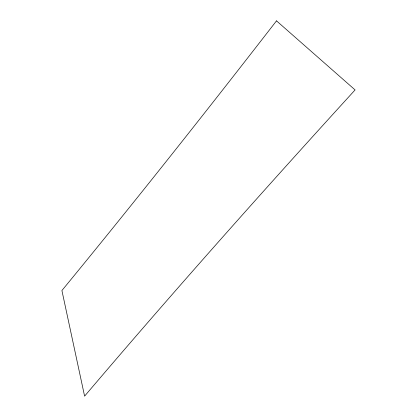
<?xml version="1.0" encoding="UTF-8"?>
<svg xmlns="http://www.w3.org/2000/svg" width="417" height="417" viewBox="0 0 417 417"><rect width="100%" height="100%" fill="white"/><g stroke="black" fill="none" stroke-linecap="round" stroke-linejoin="round"><path stroke-width="0.63" d="M276.502 20.85C206.128 111.657 134.842 201.76 61.909 290.529L84.594 396.15C172.742 292.312 263.304 190.548 355.091 89.921L276.502 20.85"/></g></svg>
